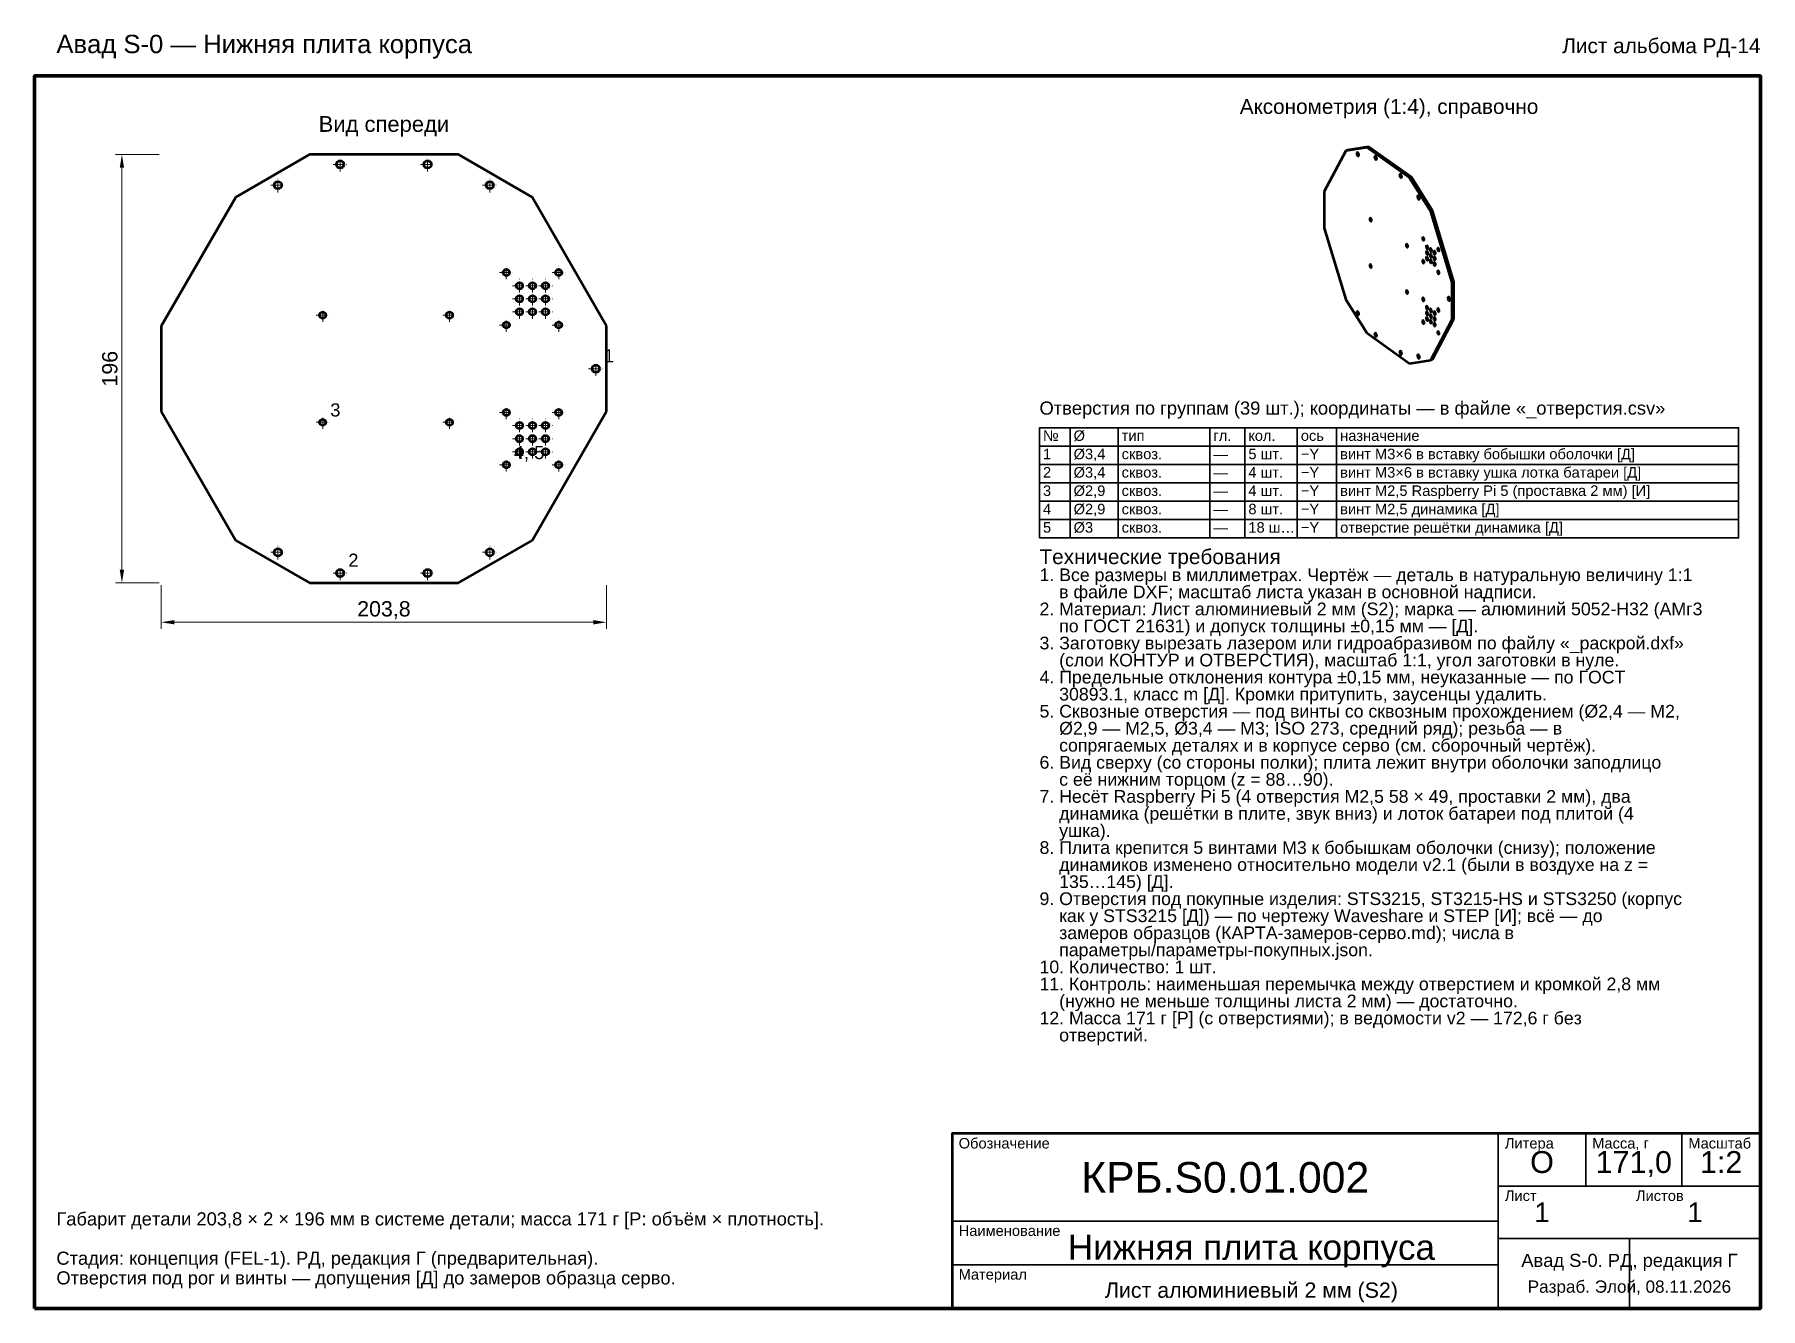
# Model space of a CAD drawing. Header units: millimetres. Extents: x 40 to 830, y 10 to 593.
import ezdxf
from ezdxf.enums import TextEntityAlignment as Align

# ---------------------------------------------------------------- set-up
doc = ezdxf.new("R2010")
doc.units = ezdxf.units.MM
doc.header["$LTSCALE"] = 2
doc.linetypes.add('DASHDOT', pattern=[3.556, 2.54, -0.508, 0, -0.508])
for name, color, linetype, lineweight in [('КОНТУР', 7, 'Continuous', 50), ('ОСИ', 1, 'DASHDOT', 18), ('РАЗМЕРЫ', 5, 'Continuous', 18), ('РАМКА', 7, 'Continuous', 70), ('ТАБЛИЦА', 7, 'Continuous', 35), ('ТЕКСТ', 7, 'Continuous', 25)]:
    doc.layers.add(name, color=color, linetype=linetype, lineweight=lineweight)
doc.styles.add('GOST', font='arial.ttf')
doc.dimstyles.new('GOST', dxfattribs={"dimtxt": 7, "dimasz": 6, "dimexe": 3, "dimexo": 1, "dimgap": 2, "dimtad": 1, "dimdec": 1, "dimtxsty": 'GOST', "dimcen": 2.5, "dimclrd": 5, "dimclre": 5, "dimclrt": 5, "dimazin": 3, "dimtfac": 1, "dimtmove": 0, "dimatfit": 3, "dimlwd": 18, "dimlwe": 18})

msp = doc.modelspace()

# ---------------------------------------------------------------- linework, layer by layer
at = {"layer": 'КОНТУР'}
for p, q in [((165.82, 538), (132.11, 518.54)), ((234.03, 538), (165.82, 538)), ((267.74, 518.54), (234.03, 538)), ((640.14, 539.75), (630.36, 521.16)), ((649.81, 541.28), (640.14, 539.75)), ((640.96, 540.04), (640.14, 539.75)), ((650.63, 541.56), (640.96, 540.04)), ((649.81, 541.28), (650.63, 541.56)), ((669.37, 527.31), (649.81, 541.28)), ((670.19, 527.59), (650.63, 541.56)), ((670.19, 527.59), (669.37, 527.31)), ((679.04, 511.98), (669.37, 527.31)), ((679.86, 512.26), (670.19, 527.59)), ((132.11, 518.54), (98, 459.46)), ((301.85, 459.46), (267.74, 518.54)), ((630.36, 521.16), (630.36, 504.3)), ((679.04, 511.98), (679.86, 512.26)), ((688.82, 479.41), (679.04, 511.98)), ((689.64, 479.7), (679.86, 512.26)), ((630.36, 504.3), (640.14, 471.74)), ((689.64, 479.7), (688.82, 479.41)), ((688.82, 462.56), (688.82, 479.41)), ((689.64, 462.84), (689.64, 479.7)), ((640.14, 471.74), (649.81, 456.41)), ((98, 459.46), (98, 420.54)), ((301.85, 420.54), (301.85, 459.46)), ((679.04, 443.96), (688.82, 462.56)), ((679.86, 444.25), (689.64, 462.84)), ((688.82, 462.56), (689.64, 462.84)), ((649.81, 456.41), (669.37, 442.44)), ((669.37, 442.44), (679.04, 443.96)), ((679.86, 444.25), (679.04, 443.96)), ((98, 420.54), (132.11, 361.46)), ((267.74, 361.46), (301.85, 420.54)), ((132.11, 361.46), (165.82, 342)), ((234.03, 342), (267.74, 361.46)), ((165.82, 342), (234.03, 342))]:
    msp.add_line(p, q, dxfattribs=at)
for points in [[(645.4, 538.97), (645.24, 538.78), (645.19, 538.53), (645.22, 538.27), (645.28, 538.02), (645.39, 537.79), (645.53, 537.58), (645.72, 537.4), (645.96, 537.36)], [(646.17, 537.82), (646.15, 538.01), (646.11, 538.19), (646.05, 538.37), (645.97, 538.55), (645.87, 538.71), (645.74, 538.85), (645.59, 538.95), (645.4, 538.97)], [(645.96, 537.36), (646.02, 537.39), (646.07, 537.44), (646.1, 537.49), (646.13, 537.55), (646.15, 537.62), (646.16, 537.68), (646.17, 537.75), (646.17, 537.82)], [(653.57, 537.24), (653.41, 537.06), (653.37, 536.8), (653.39, 536.55), (653.46, 536.3), (653.56, 536.06), (653.7, 535.85), (653.89, 535.68), (654.14, 535.64)], [(654.34, 536.09), (654.33, 536.28), (654.29, 536.47), (654.23, 536.65), (654.15, 536.82), (654.04, 536.98), (653.92, 537.12), (653.76, 537.23), (653.57, 537.24)], [(654.14, 535.64), (654.19, 535.67), (654.24, 535.71), (654.28, 535.77), (654.3, 535.83), (654.32, 535.89), (654.33, 535.96), (654.34, 536.02), (654.34, 536.09)], [(665.05, 529.05), (664.88, 528.86), (664.84, 528.61), (664.86, 528.36), (664.93, 528.11), (665.03, 527.87), (665.17, 527.66), (665.36, 527.49), (665.61, 527.45)], [(665.81, 527.9), (665.8, 528.09), (665.76, 528.28), (665.7, 528.46), (665.62, 528.63), (665.52, 528.79), (665.39, 528.93), (665.23, 529.04), (665.05, 529.05)], [(665.61, 527.45), (665.67, 527.48), (665.71, 527.52), (665.75, 527.58), (665.77, 527.64), (665.79, 527.7), (665.81, 527.77), (665.81, 527.83), (665.81, 527.9)], [(673.22, 519.1), (673.05, 518.92), (673.01, 518.66), (673.04, 518.41), (673.1, 518.16), (673.2, 517.92), (673.35, 517.71), (673.54, 517.54), (673.78, 517.5)], [(673.99, 517.95), (673.97, 518.14), (673.93, 518.33), (673.87, 518.51), (673.79, 518.68), (673.69, 518.84), (673.56, 518.98), (673.4, 519.09), (673.22, 519.1)], [(673.78, 517.5), (673.84, 517.53), (673.89, 517.57), (673.92, 517.63), (673.95, 517.69), (673.97, 517.75), (673.98, 517.82), (673.99, 517.89), (673.99, 517.95)], [(651.32, 508.88), (651.18, 508.73), (651.14, 508.51), (651.16, 508.29), (651.22, 508.08), (651.31, 507.88), (651.43, 507.7), (651.59, 507.55), (651.8, 507.52)], [(651.98, 507.9), (651.96, 508.06), (651.93, 508.22), (651.88, 508.38), (651.81, 508.52), (651.72, 508.66), (651.61, 508.78), (651.48, 508.87), (651.32, 508.88)], [(651.8, 507.52), (651.85, 507.54), (651.89, 507.58), (651.92, 507.63), (651.94, 507.68), (651.96, 507.73), (651.97, 507.79), (651.97, 507.85), (651.98, 507.9)], [(675.41, 500.13), (675.27, 499.97), (675.23, 499.75), (675.25, 499.53), (675.31, 499.32), (675.4, 499.12), (675.52, 498.94), (675.68, 498.79), (675.89, 498.76)], [(676.07, 499.14), (676.05, 499.31), (676.02, 499.47), (675.97, 499.62), (675.9, 499.77), (675.81, 499.9), (675.7, 500.03), (675.57, 500.11), (675.41, 500.13)], [(675.89, 498.76), (675.94, 498.78), (675.98, 498.82), (676.01, 498.87), (676.03, 498.92), (676.05, 498.98), (676.06, 499.03), (676.06, 499.09), (676.07, 499.14)], [(667.95, 497.01), (667.81, 496.85), (667.78, 496.63), (667.8, 496.41), (667.85, 496.2), (667.94, 496), (668.06, 495.82), (668.22, 495.67), (668.43, 495.64)], [(668.61, 496.02), (668.6, 496.19), (668.56, 496.35), (668.51, 496.5), (668.44, 496.65), (668.36, 496.78), (668.25, 496.91), (668.11, 497), (667.95, 497.01)], [(668.43, 495.64), (668.48, 495.66), (668.52, 495.7), (668.55, 495.75), (668.58, 495.8), (668.59, 495.86), (668.6, 495.91), (668.61, 495.97), (668.61, 496.02)], [(677.12, 496.32), (676.98, 496.16), (676.94, 495.94), (676.96, 495.71), (677.02, 495.49), (677.11, 495.28), (677.24, 495.09), (677.4, 494.94), (677.62, 494.91)], [(677.12, 493.72), (676.98, 493.56), (676.94, 493.34), (676.96, 493.11), (677.02, 492.89), (677.11, 492.69), (677.24, 492.5), (677.4, 492.35), (677.62, 492.31)], [(677.12, 491.13), (676.98, 490.96), (676.94, 490.74), (676.96, 490.51), (677.02, 490.29), (677.11, 490.09), (677.24, 489.9), (677.4, 489.75), (677.62, 489.71)], [(677.8, 495.31), (677.79, 495.47), (677.75, 495.64), (677.7, 495.8), (677.63, 495.95), (677.54, 496.09), (677.43, 496.22), (677.29, 496.31), (677.12, 496.32)], [(677.8, 492.71), (677.79, 492.88), (677.75, 493.04), (677.7, 493.2), (677.63, 493.35), (677.54, 493.49), (677.43, 493.62), (677.29, 493.71), (677.12, 493.72)], [(677.8, 490.11), (677.79, 490.28), (677.75, 490.44), (677.7, 490.6), (677.63, 490.75), (677.54, 490.9), (677.43, 491.02), (677.29, 491.11), (677.12, 491.13)], [(677.62, 494.91), (677.67, 494.93), (677.71, 494.97), (677.74, 495.02), (677.77, 495.08), (677.78, 495.13), (677.79, 495.19), (677.8, 495.25), (677.8, 495.31)], [(677.62, 492.31), (677.67, 492.34), (677.71, 492.38), (677.74, 492.43), (677.77, 492.48), (677.78, 492.54), (677.79, 492.59), (677.8, 492.65), (677.8, 492.71)], [(677.62, 489.71), (677.67, 489.74), (677.71, 489.78), (677.74, 489.83), (677.77, 489.88), (677.78, 489.94), (677.79, 489.99), (677.8, 490.05), (677.8, 490.11)], [(678.84, 495.09), (678.7, 494.93), (678.66, 494.71), (678.68, 494.48), (678.74, 494.26), (678.83, 494.05), (678.96, 493.87), (679.12, 493.72), (679.34, 493.68)], [(678.84, 492.5), (678.7, 492.33), (678.66, 492.11), (678.68, 491.88), (678.74, 491.66), (678.83, 491.46), (678.96, 491.27), (679.12, 491.12), (679.34, 491.08)], [(678.84, 489.9), (678.7, 489.73), (678.66, 489.51), (678.68, 489.29), (678.74, 489.07), (678.83, 488.86), (678.96, 488.67), (679.12, 488.52), (679.34, 488.48)], [(679.52, 494.08), (679.51, 494.25), (679.47, 494.41), (679.42, 494.57), (679.35, 494.72), (679.26, 494.86), (679.15, 494.99), (679.01, 495.08), (678.84, 495.09)], [(679.52, 491.48), (679.51, 491.65), (679.47, 491.81), (679.42, 491.97), (679.35, 492.12), (679.26, 492.27), (679.15, 492.39), (679.01, 492.48), (678.84, 492.5)], [(679.52, 488.88), (679.51, 489.05), (679.47, 489.21), (679.42, 489.37), (679.35, 489.53), (679.26, 489.67), (679.15, 489.79), (679.01, 489.89), (678.84, 489.9)], [(679.34, 493.68), (679.39, 493.71), (679.43, 493.75), (679.46, 493.79), (679.49, 493.85), (679.5, 493.9), (679.51, 493.96), (679.52, 494.02), (679.52, 494.08)], [(679.34, 491.08), (679.39, 491.11), (679.43, 491.15), (679.46, 491.2), (679.49, 491.25), (679.5, 491.31), (679.51, 491.36), (679.52, 491.42), (679.52, 491.48)], [(680.56, 493.86), (680.42, 493.7), (680.38, 493.48), (680.4, 493.25), (680.46, 493.03), (680.55, 492.83), (680.68, 492.64), (680.84, 492.49), (681.06, 492.45)], [(680.56, 491.27), (680.42, 491.1), (680.38, 490.88), (680.4, 490.65), (680.46, 490.44), (680.55, 490.23), (680.68, 490.04), (680.84, 489.89), (681.06, 489.85)], [(681.24, 492.85), (681.23, 493.02), (681.2, 493.18), (681.14, 493.34), (681.07, 493.49), (680.98, 493.64), (680.87, 493.76), (680.73, 493.85), (680.56, 493.86)], [(681.24, 490.25), (681.23, 490.42), (681.2, 490.58), (681.14, 490.74), (681.07, 490.9), (680.98, 491.04), (680.87, 491.16), (680.73, 491.26), (680.56, 491.27)], [(681.06, 492.45), (681.11, 492.48), (681.15, 492.52), (681.19, 492.57), (681.21, 492.62), (681.22, 492.68), (681.24, 492.73), (681.24, 492.79), (681.24, 492.85)], [(681.06, 489.85), (681.11, 489.88), (681.15, 489.92), (681.19, 489.97), (681.21, 490.02), (681.22, 490.08), (681.24, 490.14), (681.24, 490.19), (681.24, 490.25)], [(682.29, 495.21), (682.15, 495.05), (682.12, 494.84), (682.14, 494.62), (682.19, 494.41), (682.28, 494.21), (682.4, 494.02), (682.56, 493.88), (682.77, 493.84)], [(682.95, 494.23), (682.94, 494.39), (682.9, 494.55), (682.85, 494.7), (682.78, 494.85), (682.7, 494.99), (682.59, 495.11), (682.45, 495.2), (682.29, 495.21)], [(682.77, 493.84), (682.82, 493.87), (682.86, 493.91), (682.89, 493.96), (682.92, 494.01), (682.93, 494.06), (682.94, 494.12), (682.95, 494.17), (682.95, 494.23)], [(651.32, 487.67), (651.18, 487.51), (651.14, 487.29), (651.16, 487.07), (651.22, 486.86), (651.31, 486.66), (651.43, 486.48), (651.59, 486.33), (651.8, 486.3)], [(651.98, 486.68), (651.96, 486.85), (651.93, 487.01), (651.88, 487.16), (651.81, 487.31), (651.72, 487.44), (651.61, 487.57), (651.48, 487.66), (651.32, 487.67)], [(651.8, 486.3), (651.85, 486.32), (651.89, 486.36), (651.92, 486.41), (651.94, 486.46), (651.96, 486.52), (651.97, 486.57), (651.97, 486.63), (651.98, 486.68)], [(675.41, 489.73), (675.27, 489.57), (675.23, 489.36), (675.25, 489.14), (675.31, 488.93), (675.4, 488.73), (675.52, 488.55), (675.68, 488.4), (675.89, 488.36)], [(676.07, 488.75), (676.05, 488.91), (676.02, 489.07), (675.97, 489.23), (675.9, 489.37), (675.81, 489.51), (675.7, 489.63), (675.57, 489.72), (675.41, 489.73)], [(675.89, 488.36), (675.94, 488.39), (675.98, 488.43), (676.01, 488.48), (676.03, 488.53), (676.05, 488.58), (676.06, 488.64), (676.06, 488.7), (676.07, 488.75)], [(679.34, 488.48), (679.39, 488.51), (679.43, 488.55), (679.46, 488.6), (679.49, 488.65), (679.5, 488.71), (679.51, 488.77), (679.52, 488.82), (679.52, 488.88)], [(680.56, 488.67), (680.42, 488.5), (680.38, 488.28), (680.4, 488.06), (680.46, 487.84), (680.55, 487.63), (680.68, 487.44), (680.84, 487.29), (681.06, 487.25)], [(681.24, 487.65), (681.23, 487.82), (681.2, 487.99), (681.14, 488.14), (681.07, 488.3), (680.98, 488.44), (680.87, 488.56), (680.73, 488.66), (680.56, 488.67)], [(681.06, 487.25), (681.11, 487.28), (681.15, 487.32), (681.19, 487.37), (681.21, 487.42), (681.22, 487.48), (681.24, 487.54), (681.24, 487.6), (681.24, 487.65)], [(682.29, 484.82), (682.15, 484.66), (682.12, 484.44), (682.14, 484.23), (682.19, 484.01), (682.28, 483.81), (682.4, 483.63), (682.56, 483.49), (682.77, 483.45)], [(682.95, 483.84), (682.94, 484), (682.9, 484.16), (682.85, 484.31), (682.78, 484.46), (682.7, 484.6), (682.59, 484.72), (682.45, 484.81), (682.29, 484.82)], [(682.77, 483.45), (682.82, 483.48), (682.86, 483.52), (682.89, 483.56), (682.92, 483.61), (682.93, 483.67), (682.94, 483.72), (682.95, 483.78), (682.95, 483.84)], [(667.95, 475.79), (667.81, 475.63), (667.78, 475.41), (667.8, 475.2), (667.85, 474.99), (667.94, 474.78), (668.06, 474.6), (668.22, 474.46), (668.43, 474.42)], [(668.61, 474.81), (668.6, 474.97), (668.56, 475.13), (668.51, 475.28), (668.44, 475.43), (668.36, 475.57), (668.25, 475.69), (668.11, 475.78), (667.95, 475.79)], [(668.43, 474.42), (668.48, 474.45), (668.52, 474.49), (668.55, 474.53), (668.58, 474.58), (668.59, 474.64), (668.6, 474.69), (668.61, 474.75), (668.61, 474.81)], [(645.4, 466.22), (645.24, 466.03), (645.19, 465.78), (645.22, 465.52), (645.28, 465.27), (645.39, 465.04), (645.53, 464.83), (645.72, 464.65), (645.96, 464.61)], [(646.17, 465.07), (646.15, 465.26), (646.11, 465.44), (646.05, 465.62), (645.97, 465.8), (645.87, 465.96), (645.74, 466.1), (645.59, 466.2), (645.4, 466.22)], [(675.41, 472.41), (675.27, 472.25), (675.23, 472.04), (675.25, 471.82), (675.31, 471.61), (675.4, 471.41), (675.52, 471.23), (675.68, 471.08), (675.89, 471.04)], [(676.07, 471.43), (676.05, 471.59), (676.02, 471.75), (675.97, 471.91), (675.9, 472.05), (675.81, 472.19), (675.7, 472.31), (675.57, 472.4), (675.41, 472.41)], [(675.89, 471.04), (675.94, 471.07), (675.98, 471.11), (676.01, 471.16), (676.03, 471.21), (676.05, 471.26), (676.06, 471.32), (676.06, 471.37), (676.07, 471.43)], [(677.12, 468.61), (676.98, 468.45), (676.94, 468.22), (676.96, 468), (677.02, 467.78), (677.11, 467.57), (677.24, 467.38), (677.4, 467.23), (677.62, 467.19)], [(677.8, 467.59), (677.79, 467.76), (677.75, 467.93), (677.7, 468.09), (677.63, 468.24), (677.54, 468.38), (677.43, 468.51), (677.29, 468.6), (677.12, 468.61)], [(677.62, 467.19), (677.67, 467.22), (677.71, 467.26), (677.74, 467.31), (677.77, 467.36), (677.78, 467.42), (677.79, 467.48), (677.8, 467.54), (677.8, 467.59)], [(678.84, 467.38), (678.7, 467.22), (678.66, 466.99), (678.68, 466.77), (678.74, 466.55), (678.83, 466.34), (678.96, 466.15), (679.12, 466), (679.34, 465.96)], [(679.52, 466.37), (679.51, 466.53), (679.47, 466.7), (679.42, 466.86), (679.35, 467.01), (679.26, 467.15), (679.15, 467.28), (679.01, 467.37), (678.84, 467.38)], [(679.34, 465.96), (679.39, 465.99), (679.43, 466.03), (679.46, 466.08), (679.49, 466.14), (679.5, 466.19), (679.51, 466.25), (679.52, 466.31), (679.52, 466.37)], [(680.56, 466.15), (680.42, 465.99), (680.38, 465.77), (680.4, 465.54), (680.46, 465.32), (680.55, 465.11), (680.68, 464.92), (680.84, 464.77), (681.06, 464.74)], [(681.24, 465.14), (681.23, 465.3), (681.2, 465.47), (681.14, 465.63), (681.07, 465.78), (680.98, 465.92), (680.87, 466.05), (680.73, 466.14), (680.56, 466.15)], [(682.29, 467.5), (682.15, 467.34), (682.12, 467.12), (682.14, 466.91), (682.19, 466.69), (682.28, 466.49), (682.4, 466.31), (682.56, 466.17), (682.77, 466.13)], [(682.95, 466.52), (682.94, 466.68), (682.9, 466.84), (682.85, 466.99), (682.78, 467.14), (682.7, 467.28), (682.59, 467.4), (682.45, 467.49), (682.29, 467.5)], [(682.77, 466.13), (682.82, 466.16), (682.86, 466.19), (682.89, 466.24), (682.92, 466.29), (682.93, 466.35), (682.94, 466.4), (682.95, 466.46), (682.95, 466.52)], [(687.13, 472.79), (686.96, 472.61), (686.92, 472.36), (686.94, 472.1), (687.01, 471.85), (687.11, 471.62), (687.25, 471.4), (687.44, 471.23), (687.69, 471.19)], [(687.9, 471.64), (687.88, 471.83), (687.84, 472.02), (687.78, 472.2), (687.7, 472.37), (687.6, 472.53), (687.47, 472.68), (687.31, 472.78), (687.13, 472.79)], [(687.69, 471.19), (687.75, 471.22), (687.8, 471.27), (687.83, 471.32), (687.86, 471.38), (687.88, 471.45), (687.89, 471.51), (687.89, 471.58), (687.9, 471.64)], [(645.96, 464.61), (646.02, 464.64), (646.07, 464.69), (646.1, 464.74), (646.13, 464.8), (646.15, 464.87), (646.16, 464.93), (646.17, 465), (646.17, 465.07)], [(675.41, 462.02), (675.27, 461.86), (675.23, 461.65), (675.25, 461.43), (675.31, 461.22), (675.4, 461.02), (675.52, 460.83), (675.68, 460.69), (675.89, 460.65)], [(676.07, 461.04), (676.05, 461.2), (676.02, 461.36), (675.97, 461.51), (675.9, 461.66), (675.81, 461.8), (675.7, 461.92), (675.57, 462.01), (675.41, 462.02)], [(675.89, 460.65), (675.94, 460.68), (675.98, 460.72), (676.01, 460.76), (676.03, 460.82), (676.05, 460.87), (676.06, 460.93), (676.06, 460.98), (676.07, 461.04)], [(677.12, 466.01), (676.98, 465.85), (676.94, 465.62), (676.96, 465.4), (677.02, 465.18), (677.11, 464.97), (677.24, 464.78), (677.4, 464.63), (677.62, 464.6)], [(677.12, 463.41), (676.98, 463.25), (676.94, 463.03), (676.96, 462.8), (677.02, 462.58), (677.11, 462.37), (677.24, 462.19), (677.4, 462.03), (677.62, 462)], [(677.8, 465), (677.79, 465.16), (677.75, 465.33), (677.7, 465.49), (677.63, 465.64), (677.54, 465.78), (677.43, 465.91), (677.29, 466), (677.12, 466.01)], [(677.8, 462.4), (677.79, 462.57), (677.75, 462.73), (677.7, 462.89), (677.63, 463.04), (677.54, 463.18), (677.43, 463.31), (677.29, 463.4), (677.12, 463.41)], [(677.62, 464.6), (677.67, 464.62), (677.71, 464.66), (677.74, 464.71), (677.77, 464.77), (677.78, 464.82), (677.79, 464.88), (677.8, 464.94), (677.8, 465)], [(677.62, 462), (677.67, 462.02), (677.71, 462.07), (677.74, 462.11), (677.77, 462.17), (677.78, 462.22), (677.79, 462.28), (677.8, 462.34), (677.8, 462.4)], [(678.84, 464.78), (678.7, 464.62), (678.66, 464.4), (678.68, 464.17), (678.74, 463.95), (678.83, 463.74), (678.96, 463.56), (679.12, 463.4), (679.34, 463.37)], [(678.84, 462.18), (678.7, 462.02), (678.66, 461.8), (678.68, 461.57), (678.74, 461.35), (678.83, 461.15), (678.96, 460.96), (679.12, 460.81), (679.34, 460.77)], [(679.52, 463.77), (679.51, 463.94), (679.47, 464.1), (679.42, 464.26), (679.35, 464.41), (679.26, 464.55), (679.15, 464.68), (679.01, 464.77), (678.84, 464.78)], [(679.52, 461.17), (679.51, 461.34), (679.47, 461.5), (679.42, 461.66), (679.35, 461.81), (679.26, 461.96), (679.15, 462.08), (679.01, 462.17), (678.84, 462.18)], [(679.34, 463.37), (679.39, 463.39), (679.43, 463.43), (679.46, 463.48), (679.49, 463.54), (679.5, 463.59), (679.51, 463.65), (679.52, 463.71), (679.52, 463.77)], [(679.34, 460.77), (679.39, 460.8), (679.43, 460.84), (679.46, 460.89), (679.49, 460.94), (679.5, 461), (679.51, 461.05), (679.52, 461.11), (679.52, 461.17)], [(680.56, 463.55), (680.42, 463.39), (680.38, 463.17), (680.4, 462.94), (680.46, 462.72), (680.55, 462.52), (680.68, 462.33), (680.84, 462.18), (681.06, 462.14)], [(680.56, 460.96), (680.42, 460.79), (680.38, 460.57), (680.4, 460.34), (680.46, 460.12), (680.55, 459.92), (680.68, 459.73), (680.84, 459.58), (681.06, 459.54)], [(681.24, 462.54), (681.23, 462.71), (681.2, 462.87), (681.14, 463.03), (681.07, 463.18), (680.98, 463.32), (680.87, 463.45), (680.73, 463.54), (680.56, 463.55)], [(681.24, 459.94), (681.23, 460.11), (681.2, 460.27), (681.14, 460.43), (681.07, 460.58), (680.98, 460.73), (680.87, 460.85), (680.73, 460.94), (680.56, 460.96)], [(681.06, 464.74), (681.11, 464.76), (681.15, 464.8), (681.19, 464.85), (681.21, 464.91), (681.22, 464.96), (681.24, 465.02), (681.24, 465.08), (681.24, 465.14)], [(681.06, 462.14), (681.11, 462.17), (681.15, 462.21), (681.19, 462.26), (681.21, 462.31), (681.22, 462.36), (681.24, 462.42), (681.24, 462.48), (681.24, 462.54)], [(681.06, 459.54), (681.11, 459.57), (681.15, 459.61), (681.19, 459.66), (681.21, 459.71), (681.22, 459.77), (681.24, 459.82), (681.24, 459.88), (681.24, 459.94)], [(653.57, 456.27), (653.41, 456.08), (653.37, 455.83), (653.39, 455.57), (653.46, 455.33), (653.56, 455.09), (653.7, 454.88), (653.89, 454.71), (654.14, 454.66)], [(654.34, 455.12), (654.33, 455.31), (654.29, 455.49), (654.23, 455.67), (654.15, 455.85), (654.04, 456.01), (653.92, 456.15), (653.76, 456.26), (653.57, 456.27)], [(654.14, 454.66), (654.19, 454.69), (654.24, 454.74), (654.28, 454.8), (654.3, 454.86), (654.32, 454.92), (654.33, 454.99), (654.34, 455.05), (654.34, 455.12)], [(682.29, 457.11), (682.15, 456.95), (682.12, 456.73), (682.14, 456.51), (682.19, 456.3), (682.28, 456.1), (682.4, 455.92), (682.56, 455.77), (682.77, 455.74)], [(682.95, 456.12), (682.94, 456.29), (682.9, 456.45), (682.85, 456.6), (682.78, 456.75), (682.7, 456.88), (682.59, 457.01), (682.45, 457.09), (682.29, 457.11)], [(682.77, 455.74), (682.82, 455.76), (682.86, 455.8), (682.89, 455.85), (682.92, 455.9), (682.93, 455.96), (682.94, 456.01), (682.95, 456.07), (682.95, 456.12)], [(665.05, 448.08), (664.88, 447.89), (664.84, 447.64), (664.86, 447.38), (664.93, 447.13), (665.03, 446.9), (665.17, 446.69), (665.36, 446.51), (665.61, 446.47)], [(665.81, 446.93), (665.8, 447.12), (665.76, 447.3), (665.7, 447.48), (665.62, 447.66), (665.52, 447.82), (665.39, 447.96), (665.23, 448.06), (665.05, 448.08)], [(665.61, 446.47), (665.67, 446.5), (665.71, 446.55), (665.75, 446.6), (665.77, 446.67), (665.79, 446.73), (665.81, 446.79), (665.81, 446.86), (665.81, 446.93)], [(673.22, 446.35), (673.05, 446.17), (673.01, 445.91), (673.04, 445.66), (673.1, 445.41), (673.2, 445.17), (673.35, 444.96), (673.54, 444.79), (673.78, 444.75)], [(673.99, 445.2), (673.97, 445.39), (673.93, 445.58), (673.87, 445.76), (673.79, 445.93), (673.69, 446.09), (673.56, 446.23), (673.4, 446.34), (673.22, 446.35)], [(673.78, 444.75), (673.84, 444.78), (673.89, 444.82), (673.92, 444.88), (673.95, 444.94), (673.97, 445), (673.98, 445.07), (673.99, 445.14), (673.99, 445.2)]]:
    msp.add_lwpolyline(points, dxfattribs=at)
for centre, radius in [((179.92, 533.5), 1.7), ((219.92, 533.5), 1.7), ((151.42, 524), 1.7), ((248.42, 524), 1.7), ((255.92, 484), 1.45), ((279.92, 484), 1.45), ((261.92, 478), 1.5), ((267.92, 478), 1.5), ((273.92, 478), 1.5), ((261.92, 472), 1.5), ((261.92, 466), 1.5), ((267.92, 472), 1.5), ((267.92, 466), 1.5), ((273.92, 472), 1.5), ((273.92, 466), 1.5), ((171.92, 464.5), 1.45), ((229.92, 464.5), 1.45), ((255.92, 460), 1.45), ((279.92, 460), 1.45), ((296.92, 440), 1.7), ((255.92, 420), 1.45), ((279.92, 420), 1.45), ((171.92, 415.5), 1.45), ((229.92, 415.5), 1.45), ((261.92, 414), 1.5), ((267.92, 414), 1.5), ((273.92, 414), 1.5), ((261.92, 408), 1.5), ((261.92, 402), 1.5), ((267.92, 408), 1.5), ((267.92, 402), 1.5), ((273.92, 408), 1.5), ((273.92, 402), 1.5), ((255.92, 396), 1.45), ((279.92, 396), 1.45), ((151.42, 356), 1.7), ((248.42, 356), 1.7), ((179.92, 346.5), 1.7), ((219.92, 346.5), 1.7)]:
    msp.add_circle(centre, radius, dxfattribs=at)
at = {"layer": 'ОСИ'}
for p, q in [((176.62, 533.5), (183.22, 533.5)), ((179.92, 530.2), (179.92, 536.8)), ((216.62, 533.5), (223.22, 533.5)), ((219.92, 530.2), (219.92, 536.8)), ((148.12, 524), (154.72, 524)), ((151.42, 520.7), (151.42, 527.3)), ((245.12, 524), (251.72, 524)), ((248.42, 520.7), (248.42, 527.3)), ((252.87, 484), (258.97, 484)), ((255.92, 480.95), (255.92, 487.05)), ((276.87, 484), (282.97, 484)), ((279.92, 480.95), (279.92, 487.05)), ((258.82, 478), (265.02, 478)), ((261.92, 474.9), (261.92, 481.1)), ((261.92, 468.9), (261.92, 475.1)), ((264.82, 478), (271.02, 478)), ((267.92, 474.9), (267.92, 481.1)), ((267.92, 468.9), (267.92, 475.1)), ((270.82, 478), (277.02, 478)), ((273.92, 474.9), (273.92, 481.1)), ((273.92, 468.9), (273.92, 475.1)), ((171.92, 461.45), (171.92, 467.55)), ((229.92, 461.45), (229.92, 467.55)), ((258.82, 472), (265.02, 472)), ((261.92, 462.9), (261.92, 469.1)), ((264.82, 472), (271.02, 472)), ((267.92, 462.9), (267.92, 469.1)), ((270.82, 472), (277.02, 472)), ((273.92, 462.9), (273.92, 469.1)), ((168.87, 464.5), (174.97, 464.5)), ((226.87, 464.5), (232.97, 464.5)), ((252.87, 460), (258.97, 460)), ((255.92, 456.95), (255.92, 463.05)), ((258.82, 466), (265.02, 466)), ((264.82, 466), (271.02, 466)), ((270.82, 466), (277.02, 466)), ((276.87, 460), (282.97, 460)), ((279.92, 456.95), (279.92, 463.05)), ((296.92, 436.7), (296.92, 443.3)), ((293.62, 440), (300.22, 440)), ((252.87, 420), (258.97, 420)), ((255.92, 416.95), (255.92, 423.05)), ((276.87, 420), (282.97, 420)), ((279.92, 416.95), (279.92, 423.05)), ((168.87, 415.5), (174.97, 415.5)), ((171.92, 412.45), (171.92, 418.55)), ((226.87, 415.5), (232.97, 415.5)), ((229.92, 412.45), (229.92, 418.55)), ((258.82, 414), (265.02, 414)), ((261.92, 410.9), (261.92, 417.1)), ((261.92, 404.9), (261.92, 411.1)), ((264.82, 414), (271.02, 414)), ((267.92, 410.9), (267.92, 417.1)), ((267.92, 404.9), (267.92, 411.1)), ((270.82, 414), (277.02, 414)), ((273.92, 410.9), (273.92, 417.1)), ((273.92, 404.9), (273.92, 411.1)), ((258.82, 408), (265.02, 408)), ((261.92, 398.9), (261.92, 405.1)), ((264.82, 408), (271.02, 408)), ((267.92, 398.9), (267.92, 405.1)), ((270.82, 408), (277.02, 408)), ((273.92, 398.9), (273.92, 405.1)), ((252.87, 396), (258.97, 396)), ((255.92, 392.95), (255.92, 399.05)), ((258.82, 402), (265.02, 402)), ((264.82, 402), (271.02, 402)), ((270.82, 402), (277.02, 402)), ((276.87, 396), (282.97, 396)), ((279.92, 392.95), (279.92, 399.05)), ((148.12, 356), (154.72, 356)), ((151.42, 352.7), (151.42, 359.3)), ((245.12, 356), (251.72, 356)), ((248.42, 352.7), (248.42, 359.3)), ((179.92, 343.2), (179.92, 349.8)), ((219.92, 343.2), (219.92, 349.8)), ((176.62, 346.5), (183.22, 346.5)), ((216.62, 346.5), (223.22, 346.5))]:
    msp.add_line(p, q, dxfattribs=at)
at = {"layer": 'РАМКА', "lineweight": 70}
msp.add_lwpolyline([(40, 10), (830, 10), (830, 574), (40, 574), (40, 10)], dxfattribs=at)
at = {"layer": 'ТАБЛИЦА'}
for p, q in [((514, 413), (514, 362.6)), ((536, 413), (536, 362.6)), ((578, 413), (578, 362.6)), ((594, 413), (594, 362.6)), ((618, 413), (618, 362.6)), ((636, 413), (636, 362.6)), ((500, 404.6), (820, 404.6)), ((500, 396.2), (820, 396.2)), ((500, 387.8), (820, 387.8)), ((500, 379.4), (820, 379.4)), ((500, 371), (820, 371)), ((710, 10), (710, 90)), ((750, 66), (750, 90)), ((794, 66), (794, 90)), ((710, 66), (830, 66)), ((460, 50), (710, 50)), ((710, 42), (830, 42)), ((770, 10), (770, 42)), ((460, 30), (710, 30))]:
    msp.add_line(p, q, dxfattribs=at)
at = {"layer": 'ТАБЛИЦА', "lineweight": 35}
msp.add_lwpolyline([(500, 362.6), (820, 362.6), (820, 413), (500, 413), (500, 362.6)], dxfattribs=at)
at = {"layer": 'ТАБЛИЦА', "lineweight": 50}
msp.add_lwpolyline([(460, 10), (830, 10), (830, 90), (460, 90), (460, 10)], dxfattribs=at)

# ---------------------------------------------------------------- texts
at = {"layer": 'ТЕКСТ', "style": 'GOST'}
for s, height, p in [('Авад S-0 — Нижняя плита корпуса', 8.4, (50, 584.4)), ('1', 6, (300.62, 442.9)), ('3', 6, (175.37, 418.15)), ('Отверстия по группам (39 шт.); координаты — в файле «_отверстия.csv»', 6, (500, 419)), ('№', 4.8, (501.6, 407)), ('Ø', 4.8, (515.6, 407)), ('4, 5', 6, (259.37, 398.65)), ('1', 4.8, (501.6, 398.6)), ('Ø3,4', 4.8, (515.6, 398.6)), ('тип', 4.8, (537.6, 407)), ('гл.', 4.8, (579.6, 407)), ('5 шт.', 4.8, (595.6, 398.6)), ('кол.', 4.8, (595.6, 407)), ('ось', 4.8, (619.6, 407)), ('−Y', 4.8, (619.6, 398.6)), ('назначение', 4.8, (637.6, 407)), ('винт M3×6 в вставку бобышки оболочки [Д]', 4.8, (637.6, 398.6)), ('2', 4.8, (501.6, 390.2)), ('Ø3,4', 4.8, (515.6, 390.2)), ('сквоз.', 4.8, (537.6, 398.6)), ('—', 4.8, (579.6, 398.6)), ('4 шт.', 4.8, (595.6, 390.2)), ('−Y', 4.8, (619.6, 390.2)), ('винт M3×6 в вставку ушка лотка батареи [Д]', 4.8, (637.6, 390.2)), ('сквоз.', 4.8, (537.6, 390.2)), ('—', 4.8, (579.6, 390.2)), ('3', 4.8, (501.6, 381.8)), ('Ø2,9', 4.8, (515.6, 381.8)), ('сквоз.', 4.8, (537.6, 381.8)), ('—', 4.8, (579.6, 381.8)), ('4 шт.', 4.8, (595.6, 381.8)), ('−Y', 4.8, (619.6, 381.8)), ('винт M2,5 Raspberry Pi 5 (проставка 2 мм) [И]', 4.8, (637.6, 381.8)), ('4', 4.8, (501.6, 373.4)), ('Ø2,9', 4.8, (515.6, 373.4)), ('сквоз.', 4.8, (537.6, 373.4)), ('—', 4.8, (579.6, 373.4)), ('8 шт.', 4.8, (595.6, 373.4)), ('−Y', 4.8, (619.6, 373.4)), ('винт M2,5 динамика [Д]', 4.8, (637.6, 373.4)), ('5', 4.8, (501.6, 365)), ('Ø3', 4.8, (515.6, 365)), ('сквоз.', 4.8, (537.6, 365)), ('—', 4.8, (579.6, 365)), ('18 ш…', 4.8, (595.6, 365)), ('−Y', 4.8, (619.6, 365)), ('отверстие решётки динамика [Д]', 4.8, (637.6, 365)), ('Технические требования', 6.8, (500, 350.6)), ('2', 6, (183.62, 349.4)), ('1. Все размеры в миллиметрах. Чертёж — деталь в натуральную величину 1:1', 5.8, (500, 342.8)), ('    в файле DXF; масштаб листа указан в основной надписи.', 5.8, (500, 335)), ('2. Материал: Лист алюминиевый 2 мм (S2); марка — алюминий 5052-H32 (АМг3', 5.8, (500, 327.2)), ('    по ГОСТ 21631) и допуск толщины ±0,15 мм — [Д].', 5.8, (500, 319.4)), ('3. Заготовку вырезать лазером или гидроабразивом по файлу «_раскрой.dxf»', 5.8, (500, 311.6)), ('    (слои КОНТУР и ОТВЕРСТИЯ), масштаб 1:1, угол заготовки в нуле.', 5.8, (500, 303.8)), ('4. Предельные отклонения контура ±0,15 мм, неуказанные — по ГОСТ', 5.8, (500, 296)), ('    30893.1, класс m [Д]. Кромки притупить, заусенцы удалить.', 5.8, (500, 288.2)), ('5. Сквозные отверстия — под винты со сквозным прохождением (Ø2,4 — M2,', 5.8, (500, 280.4)), ('    Ø2,9 — M2,5, Ø3,4 — M3; ISO 273, средний ряд); резьба — в', 5.8, (500, 272.6)), ('    сопрягаемых деталях и в корпусе серво (см. сборочный чертёж).', 5.8, (500, 264.8)), ('6. Вид сверху (со стороны полки); плита лежит внутри оболочки заподлицо', 5.8, (500, 257)), ('    с её нижним торцом (z = 88…90).', 5.8, (500, 249.2)), ('7. Несёт Raspberry Pi 5 (4 отверстия M2,5 58 × 49, проставки 2 мм), два', 5.8, (500, 241.4)), ('    динамика (решётки в плите, звук вниз) и лоток батареи под плитой (4', 5.8, (500, 233.6)), ('    ушка).', 5.8, (500, 225.8)), ('8. Плита крепится 5 винтами M3 к бобышкам оболочки (снизу); положение', 5.8, (500, 218)), ('    динамиков изменено относительно модели v2.1 (были в воздухе на z =', 5.8, (500, 210.2)), ('    135…145) [Д].', 5.8, (500, 202.4)), ('9. Отверстия под покупные изделия: STS3215, ST3215-HS и STS3250 (корпус', 5.8, (500, 194.6)), ('    как у STS3215 [Д]) — по чертежу Waveshare и STEP [И]; всё — до', 5.8, (500, 186.8)), ('    замеров образцов (КАРТА-замеров-серво.md); числа в', 5.8, (500, 179)), ('    параметры/параметры-покупных.json.', 5.8, (500, 171.2)), ('10. Количество: 1 шт.', 5.8, (500, 163.4)), ('11. Контроль: наименьшая перемычка между отверстием и кромкой 2,8 мм', 5.8, (500, 155.6)), ('    (нужно не меньше толщины листа 2 мм) — достаточно.', 5.8, (500, 147.8)), ('12. Масса 171 г [Р] (с отверстиями); в ведомости v2 — 172,6 г без', 5.8, (500, 140)), ('    отверстий.', 5.8, (500, 132.2)), ('Обозначение', 4.8, (463, 83.2)), ('Литера', 4.8, (713, 83.2)), ('Масса, г', 4.8, (753, 83.2)), ('Масштаб', 4.8, (797, 83.2)), ('Лист', 4.8, (713, 59.2)), ('Листов', 4.8, (773, 59.2)), ('Габарит детали 203,8 × 2 × 196 мм в системе детали; масса 171 г [Р: объём × плотность].', 6, (50, 48)), ('Наименование', 4.8, (463, 43.2)), ('Стадия: концепция (FEL-1). РД, редакция Г (предварительная).', 6, (50, 30)), ('Отверстия под рог и винты — допущения [Д] до замеров образца серво.', 6, (50, 21)), ('Материал', 4.8, (463, 23.2))]:
    msp.add_text(s, height=height, dxfattribs=at).set_placement(p)
msp.add_text('Лист альбома РД-14', height=6.8, dxfattribs=at).set_placement((830, 584.4), align=Align.RIGHT)
for s, height, p in [('Аксонометрия (1:4), справочно', 6.8, (660, 560)), ('Вид спереди', 7.2, (199.92, 552)), ('О', 10, (730, 77)), ('171,0', 10, (772, 77)), ('1:2', 10, (812, 77)), ('КРБ.S0.01.002', 14, (585, 70)), ('1', 9, (730, 54)), ('1', 9, (800, 54)), ('Нижняя плита корпуса', 11.4706, (597, 38)), ('Авад S-0. РД, редакция Г', 6, (770, 32)), ('Лист алюминиевый 2 мм (S2)', 7, (597, 18.4)), ('Разраб. Элой, 08.11.2026', 5.6, (770, 20))]:
    msp.add_text(s, height=height, dxfattribs=at).set_placement(p, align=Align.MIDDLE_CENTER)

# ---------------------------------------------------------------- dimensions: what is measured, and where the dimension line sits
at = {"layer": 'РАЗМЕРЫ'}
msp.add_linear_dim(base=(80, 342), p1=(98, 342), p2=(98, 538), angle=90, dimstyle='GOST', dxfattribs=at).render()
msp.add_linear_dim(base=(98, 324), p1=(98, 342), p2=(301.8461, 342), dimstyle='GOST', dxfattribs=at).render()

doc.saveas('drawing.dxf')
